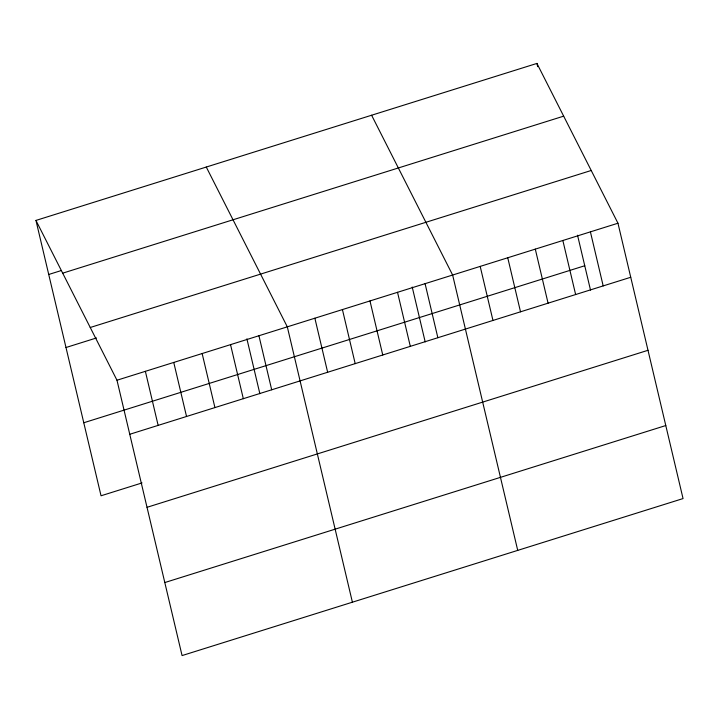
<?xml version="1.0" encoding="UTF-8"?>
<svg xmlns="http://www.w3.org/2000/svg" width="719" height="719" viewBox="0 0 719 719"><rect width="100%" height="100%" fill="white"/><g stroke="black" fill="none" stroke-linecap="round" stroke-linejoin="round"><path stroke-width="1.08" d="M35.95 220.427L536.931 63.425L617.963 223.223L683.05 498.573L182.069 655.575L116.981 380.225L35.95 220.427L101.037 495.777L142.047 482.925M48.73 274.478L61.349 270.533M62.688 273.166L563.669 116.154M90.243 327.496L591.216 170.484M65.986 347.511L96.481 337.957M116.981 380.225L617.963 223.223M83.772 422.754L584.754 265.742M129.762 434.276L630.734 277.273M147.027 507.308L647.999 350.297M164.813 582.552L665.785 425.54M371.606 115.238L452.637 275.035L517.725 550.386M206.281 167.051L287.312 326.848L352.4 602.198M590.407 231.86L603.187 285.91M536.931 63.425L537.695 66.669M577.537 235.212L590.506 290.09M562.851 240.488L575.631 294.538M535.296 249.125L548.076 303.175M507.749 257.762L520.52 311.812M480.193 266.398L492.964 320.449M425.082 283.672L437.862 337.723M412.212 287.025L425.19 341.902M397.526 292.3L410.306 346.351M369.979 300.937L382.751 354.988M342.424 309.574L355.195 363.625M314.868 318.211L327.648 372.262M258.93 335.746L271.701 389.797M246.896 338.838L259.865 393.715M230.538 344.644L243.319 398.694M202.147 353.541L214.927 407.592M173.755 362.439L186.536 416.49M145.373 371.337L158.144 425.387"/></g></svg>
